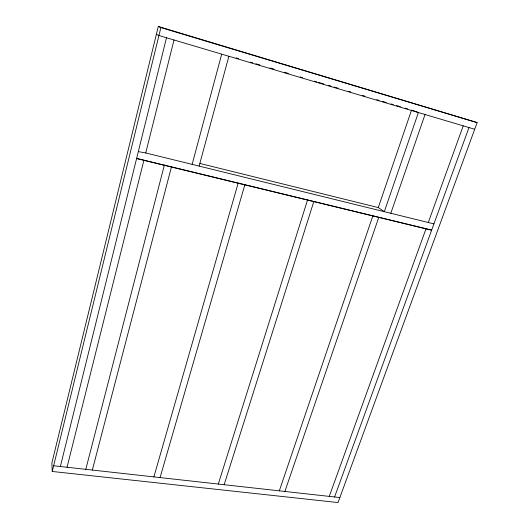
<?xml version="1.0" encoding="UTF-8"?>
<svg xmlns="http://www.w3.org/2000/svg" width="529" height="529" viewBox="0 0 529 529"><rect width="100%" height="100%" fill="white"/><g stroke="black" fill="none" stroke-linecap="round" stroke-linejoin="round"><path stroke-width="0.79" d="M158.29 26.45L51.868 463.047L52.245 471.465L338.031 502.55L477.132 122.609L158.29 26.45L160.876 27.581L477.132 122.609M52.245 471.465L160.876 27.581M60.359 466.499L166.496 37.751M67.044 467.246L143.921 160.168M138.314 151.605L145.726 152.954L174.008 39.979M85.791 469.329L164.34 165.134M92.337 470.056L171.462 166.86M192.139 164.38L221.704 54.143M199.122 166.099L228.872 56.272M153.886 476.894L238.176 183.074M160.075 477.581L244.861 184.694M218.298 484.055L307.561 199.929M224.157 484.703L313.849 201.456M279.319 490.839L372.879 215.799M412.322 110.31L418.399 112.538L384.305 211.679L378.281 207.58L411.562 110.032M284.88 491.454L378.804 217.24M390.812 213.286L425.032 114.509M329.256 496.387L426.03 228.713M428.278 222.504L463.225 125.842M334.566 496.976L468.978 127.555M53.641 465.758L339.856 497.564M136.627 158.402L431.671 230.082M136.588 158.561L431.618 230.221M145.726 152.954L433.925 223.893M200.002 163.474L378.281 207.58M236.132 57.912L238.5 58.613M250.356 62.138L252.723 62.839M255.884 63.778L259.838 64.955M270.107 68.003L274.062 69.18M284.331 72.235L288.285 73.405M300.141 76.93L302.509 77.631M314.365 81.155L316.732 81.856M318.313 82.326L323.847 83.972M328.588 85.381L330.956 86.082M334.116 87.02L338.071 88.198M348.34 91.252L350.714 91.953M362.563 95.478L364.937 96.179M376.793 99.703L379.161 100.404M382.322 101.343L386.276 102.52M391.017 103.929L393.384 104.63M396.545 105.569L400.499 106.746M405.24 108.154L407.608 108.862M474.698 129.255L158.938 35.509L156.392 34.22"/></g></svg>
